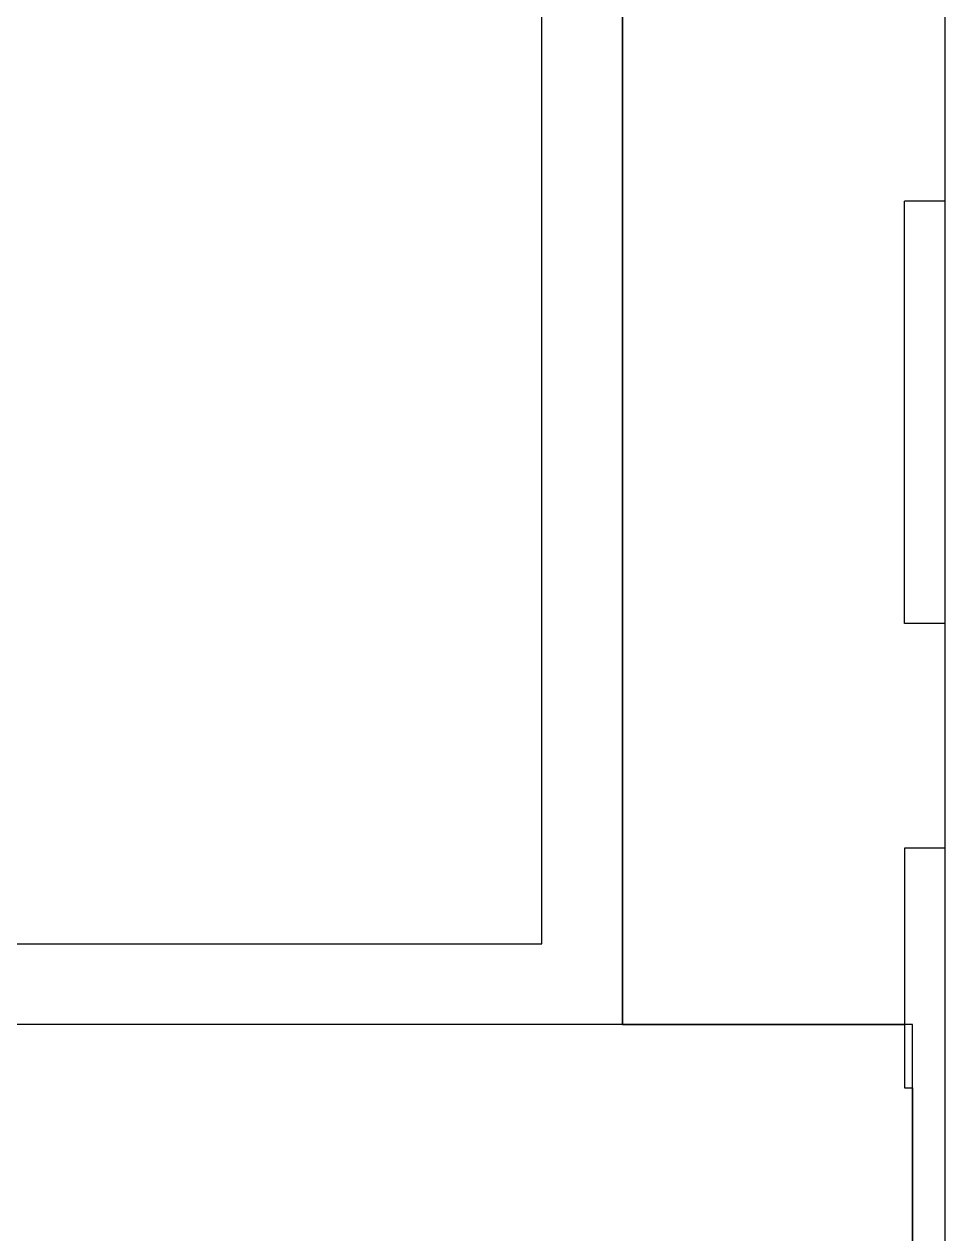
# Model space of a CAD drawing. Extents: x -24961 to 905641, y -154323 to 635957.
# Drawn here: x 395111 to 396254, y -145289 to -143788 of the extents above; entities that cross this region are included whole.
import ezdxf

# ---------------------------------------------------------------- set-up
doc = ezdxf.new("R2010")
doc.units = 0
doc.header["$LTSCALE"] = 1000
doc.header["$MEASUREMENT"] = 0
doc.layers.add('WALL', color=9, linetype='Continuous')

msp = doc.modelspace()

# ---------------------------------------------------------------- linework, layer by layer
for p, q in [((395753.6, -144929.1), (395753.6, -137525.8)), ((395853.6, -143286.7), (395853.6, -145029.1)), ((396253.6, -143588.5), (396253.6, -144007.9)), ((396253.6, -144007.9), (396203.6, -144007.9)), ((396203.6, -144531.9), (396203.6, -144007.9)), ((396253.6, -144007.9), (396253.6, -144531.9)), ((396253.6, -144531.9), (396203.6, -144531.9)), ((396253.6, -144531.9), (396253.6, -144810.5)), ((396253.6, -144810.5), (396203.6, -144810.5)), ((396203.6, -144810.5), (396203.6, -145029.1)), ((396253.6, -144810.5), (396253.6, -148107.9)), ((394990.8, -144929.1), (395753.6, -144929.1)), ((395853.6, -145029.1), (394890.8, -145029.1)), ((395853.6, -145029.1), (396203.6, -145029.1)), ((396203.6, -145029.1), (396203.6, -145107.9)), ((396203.6, -145107.9), (396213.6, -145107.9)), ((396213.6, -145107.9), (396213.6, -147106))]:
    msp.add_line(p, q)
at = {"layer": 'WALL'}
for p, q in [((395853.6, -145029.1), (395853.6, -129507.9)), ((396213.6, -145029.1), (395853.6, -145029.1)), ((396213.6, -148107.9), (396213.6, -145029.1))]:
    msp.add_line(p, q, dxfattribs=at)

doc.saveas('drawing.dxf')
